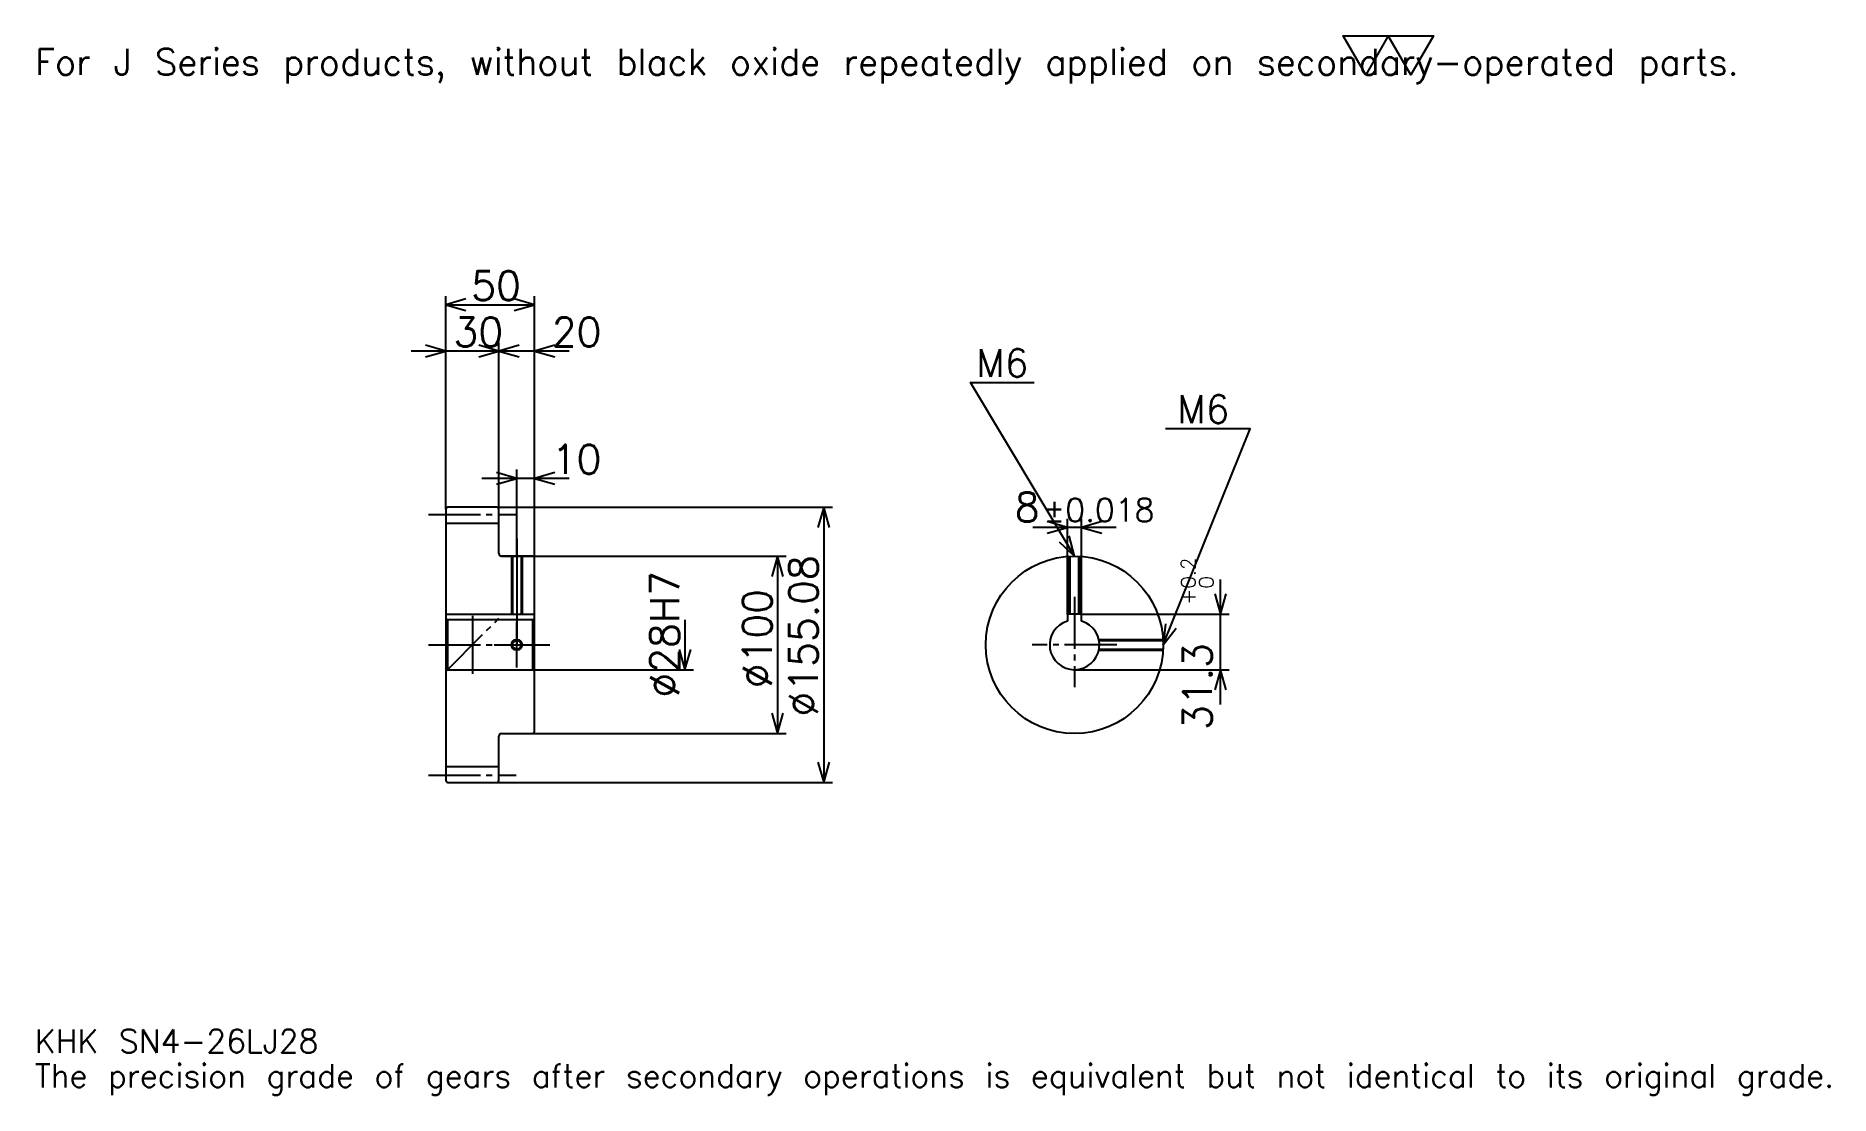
# Model space of a CAD drawing. Extents: x 33 to 1044, y 12 to 609.
import ezdxf

# ---------------------------------------------------------------- set-up
doc = ezdxf.new("R2010")
doc.units = 0
doc.linetypes.add('DASHDOT', pattern=[39.130436, 29.347826, -3.26087, 3.26087, -3.26087])
doc.layers.get('0').update_dxf_attribs({"linetype": 'CONTINUOUS'})
doc.layers.add('DASHDOT', color=6, linetype='DASHDOT')
doc.styles.add('KANJI', font='TXT', dxfattribs={"bigfont": 'BIGFONT'})

msp = doc.modelspace()

# ---------------------------------------------------------------- linework, layer by layer
at = {"color": 5}
for p, q in [((264.130432, 343.299957), (264.130432, 462.321716)), ((264.130432, 457.430389), (314.130432, 457.430389)), ((314.130432, 343.299957), (314.130432, 462.321716)), ((294.130432, 343.299957), (294.130432, 436.234741)), ((313.695648, 431.343445), (244.565216, 431.343445)), ((333.695648, 431.343445), (274.565216, 431.343445)), ((304.130432, 343.299957), (304.130432, 364.495605)), ((333.695648, 359.604309), (284.565216, 359.604309)), ((264.130432, 342.299957), (264.130432, 343.299957)), ((293.130432, 343.299957), (314.130432, 343.299957)), ((294.130432, 342.299957), (294.130432, 343.299957)), ((304.130432, 315.760864), (304.130432, 343.299957)), ((304.130432, 315.760864), (304.130432, 343.299957)), ((314.130432, 343.299957), (482.065216, 343.299957)), ((314.130432, 314.760864), (314.130432, 343.299957)), ((477.173889, 343.299957), (477.173889, 188.221771)), ((614.478271, 283.060852), (614.478271, 336.865204)), ((622.478271, 283.060852), (622.478271, 336.865204)), ((642.043457, 331.973907), (594.913086, 331.973907)), ((295.630432, 315.760864), (314.130432, 315.760864)), ((314.130432, 315.760864), (455.978271, 315.760864)), ((451.086975, 315.760864), (451.086975, 215.760864)), ((700.739136, 232.195648), (700.739136, 302.626068)), ((398.913025, 279.760864), (398.913025, 251.760864)), ((622.478271, 283.060852), (705.630432, 283.060852)), ((314.130432, 251.760864), (403.804352, 251.760864)), ((618.478271, 251.760864), (705.630432, 251.760864)), ((295.630432, 215.760864), (314.130432, 215.760864)), ((314.130432, 215.760864), (455.978271, 215.760864)), ((293.130432, 188.221771), (314.130432, 188.221771)), ((314.130432, 188.221771), (482.065216, 188.221771))]:
    msp.add_line(p, q, dxfattribs=at)
at = {"color": 4}
for p, q in [((264.130432, 334.299957), (294.130432, 334.299957)), ((264.130432, 283.060852), (314.130432, 283.060852)), ((265.130432, 279.760864), (265.130432, 251.760864)), ((313.130432, 279.760864), (314.130432, 280.760864)), ((313.130432, 251.760864), (314.130432, 250.760864)), ((264.130432, 197.221771), (294.130432, 197.221771))]:
    msp.add_line(p, q, dxfattribs=at)
at = {"color": 7}
msp.add_line((279.130432, 282.065216), (279.130432, 249.456512), dxfattribs=at)
msp.add_lwpolyline([(782.608704, 586.956543), (769.891296, 609), (820.760864, 609), (808.043457, 586.956543), (795.326111, 609), (782.608704, 586.956543)], dxfattribs=at)
at = {"color": 5}
for points in [[(275.543488, 460.691254), (264.130432, 457.430389), (275.543488, 454.169525)], [(302.717377, 454.169525), (314.130432, 457.430389), (302.717377, 460.691254)], [(252.717392, 428.082581), (264.130432, 431.343445), (252.717392, 434.604309)], [(282.717377, 428.082581), (294.130432, 431.343445), (282.717377, 434.604309)], [(305.543488, 434.604309), (294.130432, 431.343445), (305.543488, 428.082581)], [(325.543488, 434.604309), (314.130432, 431.343445), (325.543488, 428.082581)], [(618.478271, 315.760864), (559.782593, 413.586945), (595.652161, 413.586945)], [(668.478271, 265.760864), (717.391296, 387.5), (669.782593, 387.5)], [(292.717377, 356.343445), (304.130432, 359.604309), (292.717377, 362.865173)], [(325.543488, 362.865173), (314.130432, 359.604309), (325.543488, 356.343445)], [(480.434753, 331.886932), (477.173889, 343.299957), (473.913025, 331.886932)], [(603.065186, 328.713043), (614.478271, 331.973907), (603.065186, 335.234772)], [(633.891357, 335.234772), (622.478271, 331.973907), (633.891357, 328.713043)], [(609.81012, 323.869751), (618.478271, 315.760864), (615.402466, 327.225159)], [(454.347839, 304.347809), (451.086975, 315.760864), (447.826111, 304.347809)], [(697.478271, 294.473907), (700.739136, 283.060852), (704, 294.473907)], [(669.70752, 277.566803), (668.478271, 265.760864), (675.759033, 275.135376)], [(395.652161, 263.17392), (398.913025, 251.760864), (402.173889, 263.17392)], [(704, 240.347824), (700.739136, 251.760864), (697.478271, 240.347824)], [(447.826111, 227.173904), (451.086975, 215.760864), (454.347839, 227.173904)], [(473.913025, 199.634796), (477.173889, 188.221771), (480.434753, 199.634796)]]:
    msp.add_lwpolyline(points, dxfattribs=at)
at = {"color": 4}
for points in [[(294.130432, 317.260864), (294.130432, 342.299957), (293.130432, 343.299957), (265.130432, 343.299957), (264.130432, 342.299957), (264.130432, 250.760864)], [(295.630432, 215.760864), (313.130432, 215.760864), (314.130432, 216.760864), (314.130432, 314.760864), (313.130432, 315.760864), (295.630432, 315.760864)], [(301.130432, 315.760864), (301.130432, 283.060852)], [(301.670441, 315.760864), (301.670441, 283.060852)], [(306.590424, 315.760864), (306.590424, 283.060852)], [(307.130432, 315.760864), (307.130432, 283.060852)], [(615.478271, 283.060852), (615.478271, 315.670776)], [(616.018311, 283.060852), (616.018311, 315.700317)], [(620.938232, 283.060852), (620.938232, 315.700317)], [(621.478271, 283.060852), (621.478271, 315.670776)], [(264.130432, 250.760864), (265.130432, 251.760864), (313.130432, 251.760864), (313.130432, 279.760864), (265.130432, 279.760864), (264.130432, 280.760864)], [(622.478271, 279.177277), (622.478271, 283.060852), (614.478271, 283.060852), (614.478271, 279.177277)], [(632.153076, 268.760864), (668.388184, 268.760864)], [(632.260437, 268.220856), (668.417725, 268.220856)], [(632.260437, 263.300873), (668.417725, 263.300873)], [(632.153076, 262.760864), (668.388184, 262.760864)], [(264.130432, 250.760864), (264.130432, 189.221771), (265.130432, 188.221771), (293.130432, 188.221771), (294.130432, 189.221771), (294.130432, 214.260864)]]:
    msp.add_lwpolyline(points, dxfattribs=at)
for centre, radius in [((618.478271, 265.760864), 50), ((304.130432, 265.760864), 2.46)]:
    msp.add_circle(centre, radius, dxfattribs=at)
at = {"color": 7}
msp.add_circle((304.130432, 265.760864), 3, dxfattribs=at)
at = {"color": 4}
for centre, radius, start, end in [((295.630432, 317.260864), 1.5, 180, 270), ((618.478271, 265.760864), 14, 106.601549926, 73.398450074), ((295.630432, 214.260864), 1.5, 90, 180)]:
    msp.add_arc(centre, radius, start, end, dxfattribs=at)
at = {"layer": 'DASHDOT', "color": 7}
for p, q in [((254.347824, 339.299957), (303.913025, 339.299957)), ((304.130432, 315.760864), (304.130432, 265.760864)), ((618.478271, 292.843475), (618.478271, 241.978256)), ((264.130432, 250.760864), (294.130432, 280.760864)), ((254.347824, 265.760864), (323.913025, 265.760864)), ((642.260864, 265.760864), (594.695679, 265.760864)), ((254.347824, 192.221771), (303.913025, 192.221771))]:
    msp.add_line(p, q, dxfattribs=at)
for points in [[(304.130432, 325.543457), (304.130432, 273.278259)], [(304.130432, 252.978256), (304.130432, 278.543488)], [(291.347839, 265.760864), (316.913025, 265.760864)]]:
    msp.add_lwpolyline(points, dxfattribs=at)

# ---------------------------------------------------------------- texts
at = {"color": 7, "style": 'KANJI'}
for s, height, p in [('For J Series products, without black oxide repeatedly applied on secondary-operated parts.', 14.673913, (32.608696, 586.956543)), ('50', 16.304348, (278.532593, 460.039062)), ('30', 16.304348, (268.532593, 433.952148)), ('20', 16.304348, (323.913025, 433.952148)), ('M6', 15.652175, (563.043457, 416.847839)), ('M6', 15.652175, (676.304321, 390.760864)), ('10', 16.304348, (323.913025, 362.213013)), ('8', 16.304348, (584.822876, 335.234772)), ('%%p0.018', 13.043478, (600.962158, 335.234772)), ('KHK SN4-26LJ28', 13.043478, (32.608696, 35.869564)), ('The precision grade of gears after secondary operations is equivalent but not identical to its original grade.', 13.043478, (32.608696, 16.304348))]:
    msp.add_text(s, height=height, dxfattribs=at).set_placement(p)
for s, height, p in [('%%c155.08', 16.304348, (473.913025, 225.407593)), ('0.2', 8.152174, (686.717407, 297.493439)), ('%%c28H7', 16.304348, (395.652161, 236.005432)), ('0', 8.152174, (696.82605, 297.493439)), ('%%c100', 16.304348, (447.826111, 241.304352)), ('+', 8.152174, (686.717407, 288.363007)), ('31.3', 16.304348, (695.847839, 217.791321))]:
    msp.add_text(s, height=height, rotation=90, dxfattribs=at).set_placement(p)

doc.saveas('drawing.dxf')
